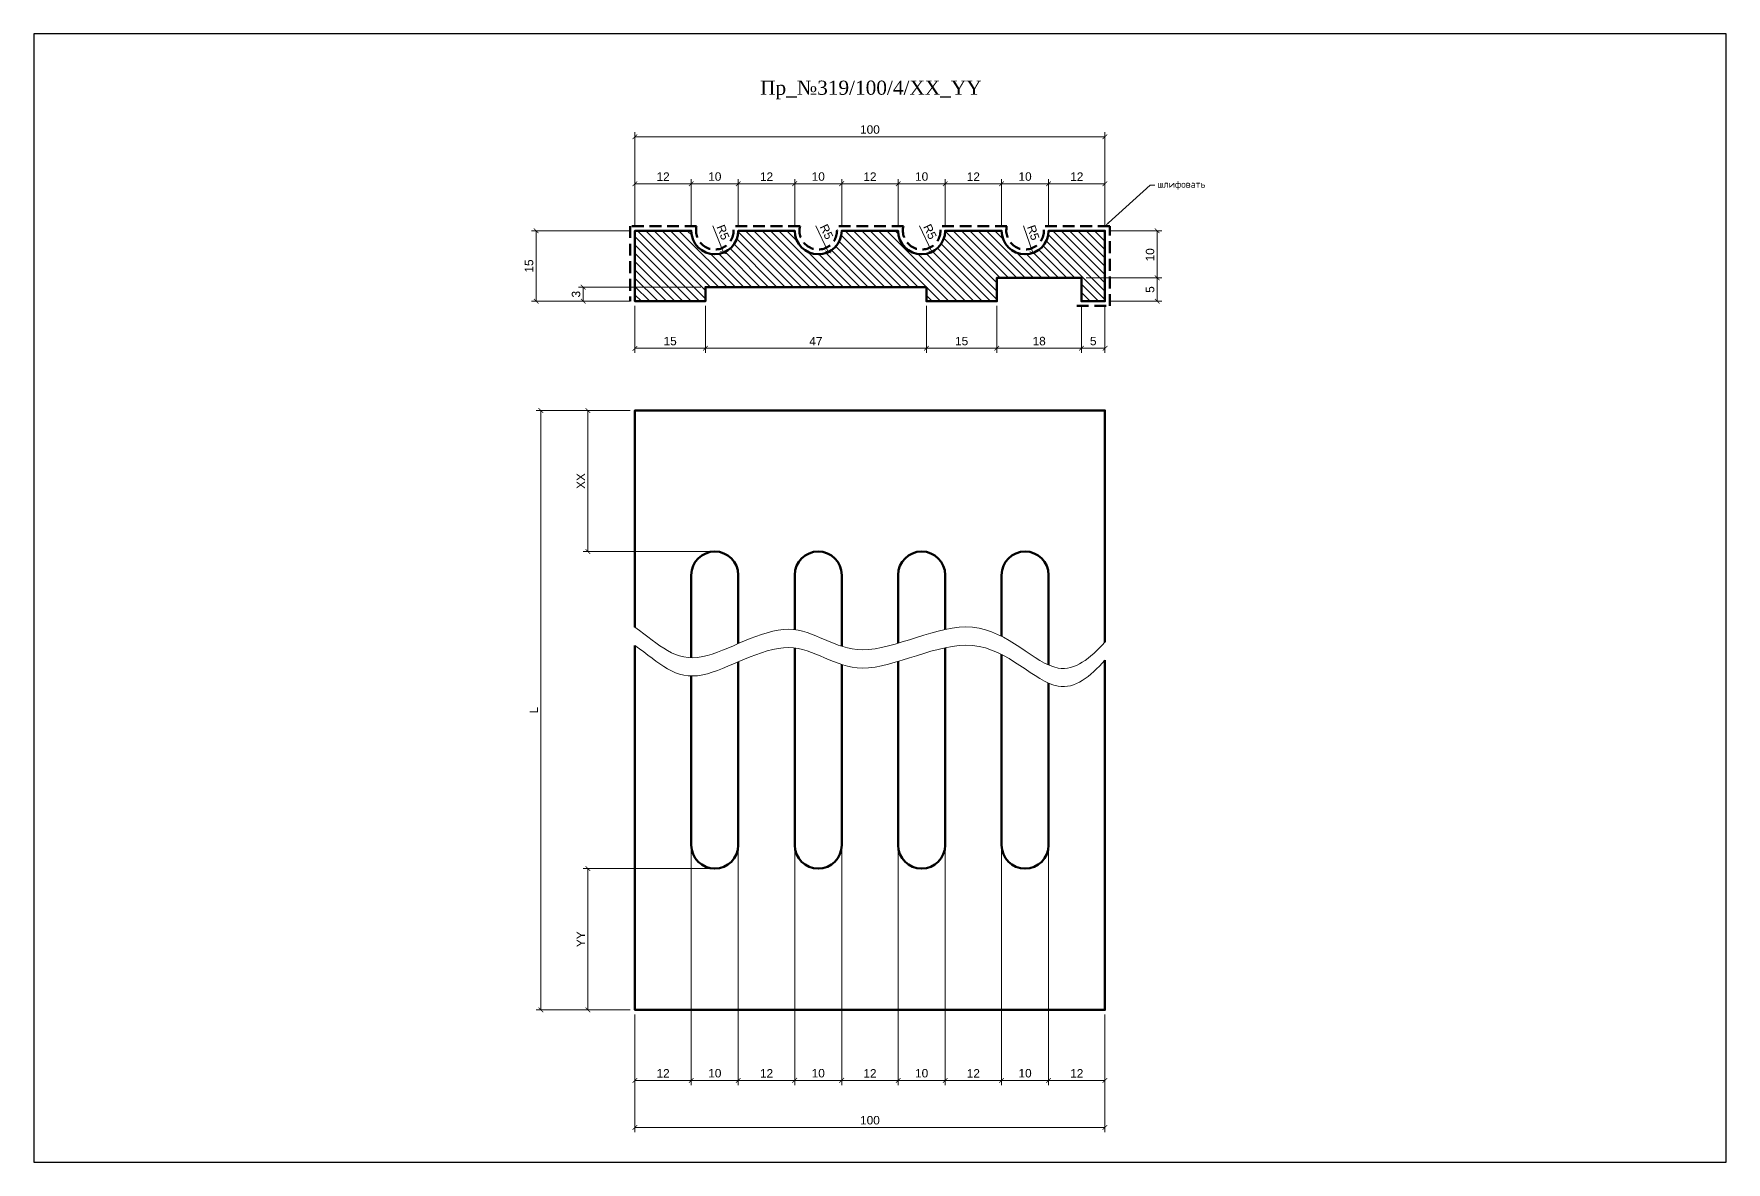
# Model space of a CAD drawing. Header units: millimetres. Extents: x 32 to 392, y -2731 to -2491.
import ezdxf
from ezdxf import colors
from ezdxf.entities.mleader import LeaderData, LeaderLine
from ezdxf.math import Vec2, Vec3

# ---------------------------------------------------------------- set-up
doc = ezdxf.new("R2010")
doc.units = ezdxf.units.MM
doc.linetypes.add('HIDDEN', pattern=[0.375, 0.25, -0.125])
doc.layers.add('Outside panel', color=7, linetype='Continuous', lineweight=18, true_color=0x7f5e57)
for name, color, linetype, lineweight in [('линия 15', 7, 'Continuous', 15), ('линия 50', 1, 'Continuous', 100), ('служебный слой РАЗМЕРЫ', 7, 'Continuous', 9), ('служебный слой ШТРИХОВКА', 4, 'Continuous', 5)]:
    doc.layers.add(name, color=color, linetype=linetype, lineweight=lineweight)
doc.layers.add('размеры в модели', color=7, linetype='Continuous')
doc.styles.add('ELECT', font='times.ttf')
doc.styles.get("Standard").update_dxf_attribs({"font": 'arial.ttf'})
doc.styles.add('ЕСКД профили текст', font='isocpeur.ttf')
doc.dimstyles.new('M_1', dxfattribs={"dimtxt": 1.8, "dimasz": 1, "dimexe": 1, "dimexo": 1, "dimgap": 0.6, "dimtad": 1, "dimdec": 0, "dimdsep": 46, "dimtxsty": 'Standard', "dimblk": 'ARCHTICK', "dimcen": -5, "dimclrd": 7, "dimclre": 7, "dimclrt": 7, "dimadec": 0, "dimazin": 0, "dimtfac": 1, "dimtdec": 0, "dimtmove": 0, "dimatfit": 3, "dimfxl": 1, "dimtolj": 1, "dimtzin": 0, "dimlwd": 5, "dimlwe": 5, "dimarcsym": 0})

# ---------------------------------------------------------------- blocks, each defined once
blk = doc.blocks.new('_ArchTick')
at = {"color": 0, "linetype": 'ByBlock', "const_width": 0.15}
blk.add_lwpolyline([(-0.5, -0.5), (0.5, 0.5)], dxfattribs=at)
blk = doc.blocks.new('*D37')
at = {"layer": 'Defpoints', "color": 0, "ltscale": 1000, "transparency": 16777216}
for p in [(176.75, -2532.59), (178.59, -2537.24)]:
    blk.add_point(p, dxfattribs=at)
at = {"layer": 'линия 15', "color": 7, "lineweight": 5, "ltscale": 1000, "transparency": 16777216}
blk.add_line((176.34, -2531.55), (178.59, -2537.24), dxfattribs=at)
at = {"layer": 'линия 15', "color": 7, "lineweight": 5, "ltscale": 1000, "transparency": 16777216, "rotation": 291.5635795723726}
blk.add_blockref('_ArchTick', (178.59, -2537.24), dxfattribs=at)
at = {"layer": 'линия 15', "color": 7, "ltscale": 1000, "transparency": 16777216, "insert": (178.5, -2532.91), "char_height": 1.8, "attachment_point": 5, "rotation": 291.5636}
blk.add_mtext('\\A1;R5', dxfattribs=at)
blk = doc.blocks.new('*D36')
at = {"layer": 'Defpoints', "color": 0, "ltscale": 1000, "transparency": 16777216}
for p in [(198.75, -2532.59), (200.87, -2537.11)]:
    blk.add_point(p, dxfattribs=at)
at = {"layer": 'линия 15', "color": 7, "lineweight": 5, "ltscale": 1000, "transparency": 16777216}
blk.add_line((198.27, -2531.58), (200.87, -2537.11), dxfattribs=at)
at = {"layer": 'линия 15', "color": 7, "lineweight": 5, "ltscale": 1000, "transparency": 16777216, "rotation": 295.1601778260056}
blk.add_blockref('_ArchTick', (200.87, -2537.11), dxfattribs=at)
at = {"layer": 'линия 15', "color": 7, "ltscale": 1000, "transparency": 16777216, "insert": (200.52, -2532.8), "char_height": 1.8, "attachment_point": 5, "rotation": 295.1602}
blk.add_mtext('\\A1;R5', dxfattribs=at)
blk = doc.blocks.new('*D35')
at = {"layer": 'Defpoints', "color": 0, "ltscale": 1000, "transparency": 16777216}
for p in [(220.75, -2532.59), (222.88, -2537.11)]:
    blk.add_point(p, dxfattribs=at)
at = {"layer": 'линия 15', "color": 7, "lineweight": 5, "ltscale": 1000, "transparency": 16777216}
blk.add_line((220.27, -2531.58), (222.88, -2537.11), dxfattribs=at)
at = {"layer": 'линия 15', "color": 7, "lineweight": 5, "ltscale": 1000, "transparency": 16777216, "rotation": 295.1983421479274}
blk.add_blockref('_ArchTick', (222.88, -2537.11), dxfattribs=at)
at = {"layer": 'линия 15', "color": 7, "ltscale": 1000, "transparency": 16777216, "insert": (222.52, -2532.79), "char_height": 1.8, "attachment_point": 5, "rotation": 295.1983}
blk.add_mtext('\\A1;R5', dxfattribs=at)
blk = doc.blocks.new('*D34')
at = {"layer": 'Defpoints', "color": 0, "ltscale": 1000, "transparency": 16777216}
for p in [(242.75, -2532.59), (244.37, -2537.32)]:
    blk.add_point(p, dxfattribs=at)
at = {"layer": 'линия 15', "color": 7, "lineweight": 5, "ltscale": 1000, "transparency": 16777216}
blk.add_line((242.39, -2531.53), (244.37, -2537.32), dxfattribs=at)
at = {"layer": 'линия 15', "color": 7, "lineweight": 5, "ltscale": 1000, "transparency": 16777216, "rotation": 288.8671071970574}
blk.add_blockref('_ArchTick', (244.37, -2537.32), dxfattribs=at)
at = {"layer": 'линия 15', "color": 7, "ltscale": 1000, "transparency": 16777216, "insert": (244.49, -2532.99), "char_height": 1.8, "attachment_point": 5, "rotation": 288.8671}
blk.add_mtext('\\A1;R5', dxfattribs=at)
blk = doc.blocks.new('*D33')
at = {"layer": 'Defpoints', "color": 0, "ltscale": 1000, "transparency": 16777216}
for p in [(259.75, -2532.59), (270.86, -2532.59), (254.75, -2542.59)]:
    blk.add_point(p, dxfattribs=at)
at = {"layer": 'линия 15', "color": 7, "lineweight": 5, "ltscale": 1000, "transparency": 16777216}
for p, q in [((260.75, -2532.59), (271.86, -2532.59)), ((270.86, -2542.59), (270.86, -2532.59)), ((255.75, -2542.59), (271.86, -2542.59))]:
    blk.add_line(p, q, dxfattribs=at)
for p, rotation in [((270.86, -2532.59), 90), ((270.86, -2542.59), 270)]:
    blk.add_blockref('_ArchTick', p, dxfattribs=dict(at, rotation=rotation))
at = {"layer": 'линия 15', "color": 7, "ltscale": 1000, "transparency": 16777216, "insert": (269.34, -2537.71), "char_height": 1.8, "attachment_point": 5, "rotation": 90}
blk.add_mtext('\\A1;10', dxfattribs=at)
blk = doc.blocks.new('*D32')
at = {"layer": 'Defpoints', "color": 0, "ltscale": 1000, "transparency": 16777216}
for p in [(174.75, -2544.59), (148.75, -2547.59), (159.75, -2547.59)]:
    blk.add_point(p, dxfattribs=at)
at = {"layer": 'размеры в модели', "color": 7, "lineweight": 5, "ltscale": 1000, "transparency": 16777216}
for p, q in [((173.75, -2544.59), (147.75, -2544.59)), ((148.75, -2544.59), (148.75, -2547.59)), ((158.75, -2547.59), (147.75, -2547.59))]:
    blk.add_line(p, q, dxfattribs=at)
for p, rotation in [((148.75, -2544.59), 90), ((148.75, -2547.59), 270)]:
    blk.add_blockref('_ArchTick', p, dxfattribs=dict(at, rotation=rotation))
at = {"layer": 'размеры в модели', "color": 7, "ltscale": 1000, "transparency": 16777216, "insert": (147.23, -2546.09), "char_height": 1.8, "attachment_point": 5, "rotation": 90}
blk.add_mtext('\\A1;3', dxfattribs=at)
blk = doc.blocks.new('*D31')
at = {"layer": 'Defpoints', "color": 0, "ltscale": 1000, "transparency": 16777216}
for p in [(138.75, -2532.59), (159.75, -2532.59), (159.75, -2547.59)]:
    blk.add_point(p, dxfattribs=at)
at = {"layer": 'размеры в модели', "color": 7, "lineweight": 5, "ltscale": 1000, "transparency": 16777216}
for p, q in [((158.75, -2532.59), (137.75, -2532.59)), ((138.75, -2547.59), (138.75, -2532.59)), ((158.75, -2547.59), (137.75, -2547.59))]:
    blk.add_line(p, q, dxfattribs=at)
for p, rotation in [((138.75, -2532.59), 90), ((138.75, -2547.59), 270)]:
    blk.add_blockref('_ArchTick', p, dxfattribs=dict(at, rotation=rotation))
at = {"layer": 'размеры в модели', "color": 7, "ltscale": 1000, "transparency": 16777216, "insert": (137.23, -2540.09), "char_height": 1.8, "attachment_point": 5, "rotation": 90}
blk.add_mtext('\\A1;15', dxfattribs=at)
blk = doc.blocks.new('*D30')
at = {"layer": 'Defpoints', "color": 0, "ltscale": 1000, "transparency": 16777216}
for p in [(254.75, -2542.59), (259.75, -2547.59), (270.86, -2547.59)]:
    blk.add_point(p, dxfattribs=at)
at = {"layer": 'размеры в модели', "color": 7, "lineweight": 5, "ltscale": 1000, "transparency": 16777216}
for p, q in [((255.75, -2542.59), (271.86, -2542.59)), ((270.86, -2542.59), (270.86, -2547.59)), ((260.75, -2547.59), (271.86, -2547.59))]:
    blk.add_line(p, q, dxfattribs=at)
for p, rotation in [((270.86, -2542.59), 90), ((270.86, -2547.59), 270)]:
    blk.add_blockref('_ArchTick', p, dxfattribs=dict(at, rotation=rotation))
at = {"layer": 'размеры в модели', "color": 7, "ltscale": 1000, "transparency": 16777216, "insert": (269.35, -2545.09), "char_height": 1.8, "attachment_point": 5, "rotation": 90}
blk.add_mtext('\\A1;5', dxfattribs=at)
blk = doc.blocks.new('*D29')
at = {"layer": 'Defpoints', "color": 0, "ltscale": 1000, "transparency": 16777216}
for p in [(221.75, -2547.59), (236.75, -2547.59), (236.75, -2557.59)]:
    blk.add_point(p, dxfattribs=at)
at = {"layer": 'размеры в модели', "color": 7, "lineweight": 5, "ltscale": 1000, "transparency": 16777216}
for p, q in [((221.75, -2548.59), (221.75, -2558.59)), ((236.75, -2548.59), (236.75, -2558.59)), ((221.75, -2557.59), (236.75, -2557.59))]:
    blk.add_line(p, q, dxfattribs=at)
at = {"layer": 'размеры в модели', "color": 7, "lineweight": 5, "ltscale": 1000, "transparency": 16777216, "rotation": 180}
blk.add_blockref('_ArchTick', (221.75, -2557.59), dxfattribs=at)
at = {"layer": 'размеры в модели', "color": 7, "lineweight": 5, "ltscale": 1000, "transparency": 16777216}
blk.add_blockref('_ArchTick', (236.75, -2557.59), dxfattribs=at)
at = {"layer": 'размеры в модели', "color": 7, "ltscale": 1000, "transparency": 16777216, "insert": (229.25, -2556.07), "char_height": 1.8, "attachment_point": 5}
blk.add_mtext('\\A1;15', dxfattribs=at)
blk = doc.blocks.new('*D28')
at = {"layer": 'Defpoints', "color": 0, "ltscale": 1000, "transparency": 16777216}
for p in [(159.75, -2547.59), (174.75, -2547.59), (159.75, -2557.59)]:
    blk.add_point(p, dxfattribs=at)
at = {"layer": 'размеры в модели', "color": 7, "lineweight": 5, "ltscale": 1000, "transparency": 16777216}
for p, q in [((159.75, -2548.59), (159.75, -2558.59)), ((174.75, -2548.59), (174.75, -2558.59)), ((174.75, -2557.59), (159.75, -2557.59))]:
    blk.add_line(p, q, dxfattribs=at)
at = {"layer": 'размеры в модели', "color": 7, "lineweight": 5, "ltscale": 1000, "transparency": 16777216, "rotation": 180}
blk.add_blockref('_ArchTick', (159.75, -2557.59), dxfattribs=at)
at = {"layer": 'размеры в модели', "color": 7, "lineweight": 5, "ltscale": 1000, "transparency": 16777216}
blk.add_blockref('_ArchTick', (174.75, -2557.59), dxfattribs=at)
at = {"layer": 'размеры в модели', "color": 7, "ltscale": 1000, "transparency": 16777216, "insert": (167.25, -2556.07), "char_height": 1.8, "attachment_point": 5}
blk.add_mtext('\\A1;15', dxfattribs=at)
blk = doc.blocks.new('*D27')
at = {"layer": 'Defpoints', "color": 0, "ltscale": 1000, "transparency": 16777216}
for p in [(254.75, -2547.59), (259.75, -2547.59), (254.75, -2557.59)]:
    blk.add_point(p, dxfattribs=at)
at = {"layer": 'размеры в модели', "color": 7, "lineweight": 5, "ltscale": 1000, "transparency": 16777216}
for p, q in [((254.75, -2548.59), (254.75, -2558.59)), ((259.75, -2548.59), (259.75, -2558.59)), ((259.75, -2557.59), (254.75, -2557.59))]:
    blk.add_line(p, q, dxfattribs=at)
at = {"layer": 'размеры в модели', "color": 7, "lineweight": 5, "ltscale": 1000, "transparency": 16777216, "rotation": 180}
blk.add_blockref('_ArchTick', (254.75, -2557.59), dxfattribs=at)
at = {"layer": 'размеры в модели', "color": 7, "lineweight": 5, "ltscale": 1000, "transparency": 16777216}
blk.add_blockref('_ArchTick', (259.75, -2557.59), dxfattribs=at)
at = {"layer": 'размеры в модели', "color": 7, "ltscale": 1000, "transparency": 16777216, "insert": (257.25, -2556.07), "char_height": 1.8, "attachment_point": 5}
blk.add_mtext('\\A1;5', dxfattribs=at)
blk = doc.blocks.new('*D25')
at = {"layer": 'Defpoints', "color": 0, "ltscale": 1000, "transparency": 16777216}
for p in [(236.75, -2547.59), (254.75, -2547.59), (254.75, -2557.59)]:
    blk.add_point(p, dxfattribs=at)
at = {"layer": 'размеры в модели', "color": 7, "lineweight": 5, "ltscale": 1000, "transparency": 16777216}
for p, q in [((236.75, -2548.59), (236.75, -2558.59)), ((254.75, -2548.59), (254.75, -2558.59)), ((236.75, -2557.59), (254.75, -2557.59))]:
    blk.add_line(p, q, dxfattribs=at)
at = {"layer": 'размеры в модели', "color": 7, "lineweight": 5, "ltscale": 1000, "transparency": 16777216, "rotation": 180}
blk.add_blockref('_ArchTick', (236.75, -2557.59), dxfattribs=at)
at = {"layer": 'размеры в модели', "color": 7, "lineweight": 5, "ltscale": 1000, "transparency": 16777216}
blk.add_blockref('_ArchTick', (254.75, -2557.59), dxfattribs=at)
at = {"layer": 'размеры в модели', "color": 7, "ltscale": 1000, "transparency": 16777216, "insert": (245.75, -2556.07), "char_height": 1.8, "attachment_point": 5}
blk.add_mtext('\\A1;18', dxfattribs=at)
blk = doc.blocks.new('*D24')
at = {"layer": 'Defpoints', "color": 0, "ltscale": 1000, "transparency": 16777216}
for p in [(237.75, -2522.59), (237.75, -2532.59), (247.75, -2532.59)]:
    blk.add_point(p, dxfattribs=at)
at = {"layer": 'размеры в модели', "color": 7, "lineweight": 5, "ltscale": 1000, "transparency": 16777216}
for p, q in [((237.75, -2531.59), (237.75, -2521.59)), ((247.75, -2522.59), (237.75, -2522.59)), ((247.75, -2531.59), (247.75, -2521.59))]:
    blk.add_line(p, q, dxfattribs=at)
at = {"layer": 'размеры в модели', "color": 7, "lineweight": 5, "ltscale": 1000, "transparency": 16777216, "rotation": 180}
blk.add_blockref('_ArchTick', (237.75, -2522.59), dxfattribs=at)
at = {"layer": 'размеры в модели', "color": 7, "lineweight": 5, "ltscale": 1000, "transparency": 16777216}
blk.add_blockref('_ArchTick', (247.75, -2522.59), dxfattribs=at)
at = {"layer": 'размеры в модели', "color": 7, "ltscale": 1000, "transparency": 16777216, "insert": (242.75, -2521.07), "char_height": 1.8, "attachment_point": 5}
blk.add_mtext('\\A1;10', dxfattribs=at)
blk = doc.blocks.new('*D22')
at = {"layer": 'Defpoints', "color": 0, "ltscale": 1000, "transparency": 16777216}
for p in [(181.75, -2522.59), (171.75, -2532.59), (181.75, -2532.59)]:
    blk.add_point(p, dxfattribs=at)
at = {"layer": 'размеры в модели', "color": 7, "lineweight": 5, "ltscale": 1000, "transparency": 16777216}
for p, q in [((171.75, -2531.59), (171.75, -2521.59)), ((171.75, -2522.59), (181.75, -2522.59)), ((181.75, -2531.59), (181.75, -2521.59))]:
    blk.add_line(p, q, dxfattribs=at)
at = {"layer": 'размеры в модели', "color": 7, "lineweight": 5, "ltscale": 1000, "transparency": 16777216, "rotation": 180}
blk.add_blockref('_ArchTick', (171.75, -2522.59), dxfattribs=at)
at = {"layer": 'размеры в модели', "color": 7, "lineweight": 5, "ltscale": 1000, "transparency": 16777216}
blk.add_blockref('_ArchTick', (181.75, -2522.59), dxfattribs=at)
at = {"layer": 'размеры в модели', "color": 7, "ltscale": 1000, "transparency": 16777216, "insert": (176.75, -2521.07), "char_height": 1.8, "attachment_point": 5}
blk.add_mtext('\\A1;10', dxfattribs=at)
blk = doc.blocks.new('*D21')
at = {"layer": 'Defpoints', "color": 0, "ltscale": 1000, "transparency": 16777216}
for p in [(203.75, -2522.59), (193.75, -2532.59), (203.75, -2532.59)]:
    blk.add_point(p, dxfattribs=at)
at = {"layer": 'размеры в модели', "color": 7, "lineweight": 5, "ltscale": 1000, "transparency": 16777216}
for p, q in [((193.75, -2531.59), (193.75, -2521.59)), ((193.75, -2522.59), (203.75, -2522.59)), ((203.75, -2531.59), (203.75, -2521.59))]:
    blk.add_line(p, q, dxfattribs=at)
at = {"layer": 'размеры в модели', "color": 7, "lineweight": 5, "ltscale": 1000, "transparency": 16777216, "rotation": 180}
blk.add_blockref('_ArchTick', (193.75, -2522.59), dxfattribs=at)
at = {"layer": 'размеры в модели', "color": 7, "lineweight": 5, "ltscale": 1000, "transparency": 16777216}
blk.add_blockref('_ArchTick', (203.75, -2522.59), dxfattribs=at)
at = {"layer": 'размеры в модели', "color": 7, "ltscale": 1000, "transparency": 16777216, "insert": (198.75, -2521.07), "char_height": 1.8, "attachment_point": 5}
blk.add_mtext('\\A1;10', dxfattribs=at)
blk = doc.blocks.new('*D20')
at = {"layer": 'Defpoints', "color": 0, "ltscale": 1000, "transparency": 16777216}
for p in [(159.75, -2522.59), (159.75, -2532.59), (171.75, -2532.59)]:
    blk.add_point(p, dxfattribs=at)
at = {"layer": 'размеры в модели', "color": 7, "lineweight": 5, "ltscale": 1000, "transparency": 16777216}
for p, q in [((159.75, -2531.59), (159.75, -2521.59)), ((171.75, -2522.59), (159.75, -2522.59)), ((171.75, -2531.59), (171.75, -2521.59))]:
    blk.add_line(p, q, dxfattribs=at)
at = {"layer": 'размеры в модели', "color": 7, "lineweight": 5, "ltscale": 1000, "transparency": 16777216, "rotation": 180}
blk.add_blockref('_ArchTick', (159.75, -2522.59), dxfattribs=at)
at = {"layer": 'размеры в модели', "color": 7, "lineweight": 5, "ltscale": 1000, "transparency": 16777216}
blk.add_blockref('_ArchTick', (171.75, -2522.59), dxfattribs=at)
at = {"layer": 'размеры в модели', "color": 7, "ltscale": 1000, "transparency": 16777216, "insert": (165.75, -2521.08), "char_height": 1.8, "attachment_point": 5}
blk.add_mtext('\\A1;12', dxfattribs=at)
blk = doc.blocks.new('*D19')
at = {"layer": 'Defpoints', "color": 0, "ltscale": 1000, "transparency": 16777216}
for p in [(181.75, -2522.59), (181.75, -2532.59), (193.75, -2532.59)]:
    blk.add_point(p, dxfattribs=at)
at = {"layer": 'размеры в модели', "color": 7, "lineweight": 5, "ltscale": 1000, "transparency": 16777216}
for p, q in [((181.75, -2531.59), (181.75, -2521.59)), ((193.75, -2522.59), (181.75, -2522.59)), ((193.75, -2531.59), (193.75, -2521.59))]:
    blk.add_line(p, q, dxfattribs=at)
at = {"layer": 'размеры в модели', "color": 7, "lineweight": 5, "ltscale": 1000, "transparency": 16777216, "rotation": 180}
blk.add_blockref('_ArchTick', (181.75, -2522.59), dxfattribs=at)
at = {"layer": 'размеры в модели', "color": 7, "lineweight": 5, "ltscale": 1000, "transparency": 16777216}
blk.add_blockref('_ArchTick', (193.75, -2522.59), dxfattribs=at)
at = {"layer": 'размеры в модели', "color": 7, "ltscale": 1000, "transparency": 16777216, "insert": (187.75, -2521.08), "char_height": 1.8, "attachment_point": 5}
blk.add_mtext('\\A1;12', dxfattribs=at)
blk = doc.blocks.new('*D18')
at = {"layer": 'Defpoints', "color": 0, "ltscale": 1000, "transparency": 16777216}
for p in [(203.75, -2522.59), (203.75, -2532.59), (215.75, -2532.59)]:
    blk.add_point(p, dxfattribs=at)
at = {"layer": 'размеры в модели', "color": 7, "lineweight": 5, "ltscale": 1000, "transparency": 16777216}
for p, q in [((203.75, -2531.59), (203.75, -2521.59)), ((215.75, -2522.59), (203.75, -2522.59)), ((215.75, -2531.59), (215.75, -2521.59))]:
    blk.add_line(p, q, dxfattribs=at)
at = {"layer": 'размеры в модели', "color": 7, "lineweight": 5, "ltscale": 1000, "transparency": 16777216, "rotation": 180}
blk.add_blockref('_ArchTick', (203.75, -2522.59), dxfattribs=at)
at = {"layer": 'размеры в модели', "color": 7, "lineweight": 5, "ltscale": 1000, "transparency": 16777216}
blk.add_blockref('_ArchTick', (215.75, -2522.59), dxfattribs=at)
at = {"layer": 'размеры в модели', "color": 7, "ltscale": 1000, "transparency": 16777216, "insert": (209.75, -2521.08), "char_height": 1.8, "attachment_point": 5}
blk.add_mtext('\\A1;12', dxfattribs=at)
blk = doc.blocks.new('*D17')
at = {"layer": 'Defpoints', "color": 0, "ltscale": 1000, "transparency": 16777216}
for p in [(215.75, -2522.59), (215.75, -2532.59), (225.75, -2532.59)]:
    blk.add_point(p, dxfattribs=at)
at = {"layer": 'размеры в модели', "color": 7, "lineweight": 5, "ltscale": 1000, "transparency": 16777216}
for p, q in [((215.75, -2531.59), (215.75, -2521.59)), ((225.75, -2522.59), (215.75, -2522.59)), ((225.75, -2531.59), (225.75, -2521.59))]:
    blk.add_line(p, q, dxfattribs=at)
at = {"layer": 'размеры в модели', "color": 7, "lineweight": 5, "ltscale": 1000, "transparency": 16777216, "rotation": 180}
blk.add_blockref('_ArchTick', (215.75, -2522.59), dxfattribs=at)
at = {"layer": 'размеры в модели', "color": 7, "lineweight": 5, "ltscale": 1000, "transparency": 16777216}
blk.add_blockref('_ArchTick', (225.75, -2522.59), dxfattribs=at)
at = {"layer": 'размеры в модели', "color": 7, "ltscale": 1000, "transparency": 16777216, "insert": (220.75, -2521.07), "char_height": 1.8, "attachment_point": 5}
blk.add_mtext('\\A1;10', dxfattribs=at)
blk = doc.blocks.new('*D16')
at = {"layer": 'Defpoints', "color": 0, "ltscale": 1000, "transparency": 16777216}
for p in [(259.75, -2522.59), (247.75, -2532.59), (259.75, -2532.59)]:
    blk.add_point(p, dxfattribs=at)
at = {"layer": 'размеры в модели', "color": 7, "lineweight": 5, "ltscale": 1000, "transparency": 16777216}
for p, q in [((247.75, -2531.59), (247.75, -2521.59)), ((247.75, -2522.59), (259.75, -2522.59)), ((259.75, -2531.59), (259.75, -2521.59))]:
    blk.add_line(p, q, dxfattribs=at)
at = {"layer": 'размеры в модели', "color": 7, "lineweight": 5, "ltscale": 1000, "transparency": 16777216, "rotation": 180}
blk.add_blockref('_ArchTick', (247.75, -2522.59), dxfattribs=at)
at = {"layer": 'размеры в модели', "color": 7, "lineweight": 5, "ltscale": 1000, "transparency": 16777216}
blk.add_blockref('_ArchTick', (259.75, -2522.59), dxfattribs=at)
at = {"layer": 'размеры в модели', "color": 7, "ltscale": 1000, "transparency": 16777216, "insert": (253.75, -2521.08), "char_height": 1.8, "attachment_point": 5}
blk.add_mtext('\\A1;12', dxfattribs=at)
blk = doc.blocks.new('*D15')
at = {"layer": 'Defpoints', "color": 0, "ltscale": 1000, "transparency": 16777216}
for p in [(259.75, -2512.59), (159.75, -2532.59), (259.75, -2532.59)]:
    blk.add_point(p, dxfattribs=at)
at = {"layer": 'размеры в модели', "color": 7, "lineweight": 5, "ltscale": 1000, "transparency": 16777216}
for p, q in [((159.75, -2531.59), (159.75, -2511.59)), ((159.75, -2512.59), (259.75, -2512.59)), ((259.75, -2531.59), (259.75, -2511.59))]:
    blk.add_line(p, q, dxfattribs=at)
at = {"layer": 'размеры в модели', "color": 7, "lineweight": 5, "ltscale": 1000, "transparency": 16777216, "rotation": 180}
blk.add_blockref('_ArchTick', (159.75, -2512.59), dxfattribs=at)
at = {"layer": 'размеры в модели', "color": 7, "lineweight": 5, "ltscale": 1000, "transparency": 16777216}
blk.add_blockref('_ArchTick', (259.75, -2512.59), dxfattribs=at)
at = {"layer": 'размеры в модели', "color": 7, "ltscale": 1000, "transparency": 16777216, "insert": (209.75, -2511.07), "char_height": 1.8, "attachment_point": 5}
blk.add_mtext('\\A1;100', dxfattribs=at)
blk = doc.blocks.new('*D12')
at = {"layer": 'Defpoints', "color": 0, "ltscale": 1000, "transparency": 16777216}
for p in [(215.75, -2663.27), (225.75, -2663.27), (225.75, -2713.32)]:
    blk.add_point(p, dxfattribs=at)
at = {"layer": 'размеры в модели', "color": 7, "lineweight": 5, "ltscale": 1000, "transparency": 16777216}
for p, q in [((215.75, -2664.27), (215.75, -2714.32)), ((225.75, -2664.27), (225.75, -2714.32)), ((215.75, -2713.32), (225.75, -2713.32))]:
    blk.add_line(p, q, dxfattribs=at)
at = {"layer": 'размеры в модели', "color": 7, "lineweight": 5, "ltscale": 1000, "transparency": 16777216, "rotation": 180}
blk.add_blockref('_ArchTick', (215.75, -2713.32), dxfattribs=at)
at = {"layer": 'размеры в модели', "color": 7, "lineweight": 5, "ltscale": 1000, "transparency": 16777216}
blk.add_blockref('_ArchTick', (225.75, -2713.32), dxfattribs=at)
at = {"layer": 'размеры в модели', "color": 7, "ltscale": 1000, "transparency": 16777216, "insert": (220.75, -2711.8), "char_height": 1.8, "attachment_point": 5}
blk.add_mtext('\\A1;10', dxfattribs=at)
blk = doc.blocks.new('*D10')
at = {"layer": 'Defpoints', "color": 0, "ltscale": 1000, "transparency": 16777216}
for p in [(237.75, -2663.27), (247.75, -2663.27), (247.75, -2713.32)]:
    blk.add_point(p, dxfattribs=at)
at = {"layer": 'размеры в модели', "color": 7, "lineweight": 5, "ltscale": 1000, "transparency": 16777216}
for p, q in [((237.75, -2664.27), (237.75, -2714.32)), ((247.75, -2664.27), (247.75, -2714.32)), ((237.75, -2713.32), (247.75, -2713.32))]:
    blk.add_line(p, q, dxfattribs=at)
at = {"layer": 'размеры в модели', "color": 7, "lineweight": 5, "ltscale": 1000, "transparency": 16777216, "rotation": 180}
blk.add_blockref('_ArchTick', (237.75, -2713.32), dxfattribs=at)
at = {"layer": 'размеры в модели', "color": 7, "lineweight": 5, "ltscale": 1000, "transparency": 16777216}
blk.add_blockref('_ArchTick', (247.75, -2713.32), dxfattribs=at)
at = {"layer": 'размеры в модели', "color": 7, "ltscale": 1000, "transparency": 16777216, "insert": (242.75, -2711.8), "char_height": 1.8, "attachment_point": 5}
blk.add_mtext('\\A1;10', dxfattribs=at)
blk = doc.blocks.new('*D8')
at = {"layer": 'Defpoints', "color": 0, "ltscale": 1000, "transparency": 16777216}
for p in [(159.75, -2698.32), (259.75, -2698.32), (259.75, -2723.32)]:
    blk.add_point(p, dxfattribs=at)
at = {"layer": 'размеры в модели', "color": 7, "lineweight": 5, "ltscale": 1000, "transparency": 16777216}
for p, q in [((159.75, -2699.32), (159.75, -2724.32)), ((259.75, -2699.32), (259.75, -2724.32)), ((159.75, -2723.32), (259.75, -2723.32))]:
    blk.add_line(p, q, dxfattribs=at)
at = {"layer": 'размеры в модели', "color": 7, "lineweight": 5, "ltscale": 1000, "transparency": 16777216, "rotation": 180}
blk.add_blockref('_ArchTick', (159.75, -2723.32), dxfattribs=at)
at = {"layer": 'размеры в модели', "color": 7, "lineweight": 5, "ltscale": 1000, "transparency": 16777216}
blk.add_blockref('_ArchTick', (259.75, -2723.32), dxfattribs=at)
at = {"layer": 'размеры в модели', "color": 7, "ltscale": 1000, "transparency": 16777216, "insert": (209.75, -2721.8), "char_height": 1.8, "attachment_point": 5}
blk.add_mtext('\\A1;100', dxfattribs=at)
blk = doc.blocks.new('*D7')
at = {"layer": 'Defpoints', "color": 0, "ltscale": 1000, "transparency": 16777216}
for p in [(159.75, -2570.82), (139.75, -2698.32), (159.75, -2698.32)]:
    blk.add_point(p, dxfattribs=at)
at = {"layer": 'размеры в модели', "color": 7, "lineweight": 5, "ltscale": 1000, "transparency": 16777216}
for p, q in [((158.75, -2570.82), (138.75, -2570.82)), ((139.75, -2570.82), (139.75, -2698.32)), ((158.75, -2698.32), (138.75, -2698.32))]:
    blk.add_line(p, q, dxfattribs=at)
for p, rotation in [((139.75, -2570.82), 90), ((139.75, -2698.32), 270)]:
    blk.add_blockref('_ArchTick', p, dxfattribs=dict(at, rotation=rotation))
at = {"layer": 'размеры в модели', "color": 7, "ltscale": 1000, "transparency": 16777216, "insert": (138.25, -2634.57), "char_height": 1.8, "attachment_point": 5, "rotation": 90}
blk.add_mtext('\\A1;L', dxfattribs=at)
blk = doc.blocks.new('*D5')
at = {"layer": 'Defpoints', "color": 0, "ltscale": 1000, "transparency": 16777216}
for p in [(193.75, -2663.27), (203.75, -2663.27), (203.75, -2713.32)]:
    blk.add_point(p, dxfattribs=at)
at = {"layer": 'размеры в модели', "color": 7, "lineweight": 5, "ltscale": 1000, "transparency": 16777216}
for p, q in [((193.75, -2664.27), (193.75, -2714.32)), ((203.75, -2664.27), (203.75, -2714.32)), ((193.75, -2713.32), (203.75, -2713.32))]:
    blk.add_line(p, q, dxfattribs=at)
at = {"layer": 'размеры в модели', "color": 7, "lineweight": 5, "ltscale": 1000, "transparency": 16777216, "rotation": 180}
blk.add_blockref('_ArchTick', (193.75, -2713.32), dxfattribs=at)
at = {"layer": 'размеры в модели', "color": 7, "lineweight": 5, "ltscale": 1000, "transparency": 16777216}
blk.add_blockref('_ArchTick', (203.75, -2713.32), dxfattribs=at)
at = {"layer": 'размеры в модели', "color": 7, "ltscale": 1000, "transparency": 16777216, "insert": (198.75, -2711.8), "char_height": 1.8, "attachment_point": 5}
blk.add_mtext('\\A1;10', dxfattribs=at)
blk = doc.blocks.new('*D3')
at = {"layer": 'Defpoints', "color": 0, "ltscale": 1000, "transparency": 16777216}
for p in [(171.75, -2663.27), (181.75, -2663.27), (181.75, -2713.32)]:
    blk.add_point(p, dxfattribs=at)
at = {"layer": 'размеры в модели', "color": 7, "lineweight": 5, "ltscale": 1000, "transparency": 16777216}
for p, q in [((171.75, -2664.27), (171.75, -2714.32)), ((181.75, -2664.27), (181.75, -2714.32)), ((171.75, -2713.32), (181.75, -2713.32))]:
    blk.add_line(p, q, dxfattribs=at)
at = {"layer": 'размеры в модели', "color": 7, "lineweight": 5, "ltscale": 1000, "transparency": 16777216, "rotation": 180}
blk.add_blockref('_ArchTick', (171.75, -2713.32), dxfattribs=at)
at = {"layer": 'размеры в модели', "color": 7, "lineweight": 5, "ltscale": 1000, "transparency": 16777216}
blk.add_blockref('_ArchTick', (181.75, -2713.32), dxfattribs=at)
at = {"layer": 'размеры в модели', "color": 7, "ltscale": 1000, "transparency": 16777216, "insert": (176.75, -2711.8), "char_height": 1.8, "attachment_point": 5}
blk.add_mtext('\\A1;10', dxfattribs=at)
blk = doc.blocks.new('*D2')
at = {"layer": 'Defpoints', "color": 0, "ltscale": 1000, "transparency": 16777216}
for p in [(171.75, -2663.27), (159.75, -2698.32), (171.75, -2713.32)]:
    blk.add_point(p, dxfattribs=at)
at = {"layer": 'размеры в модели', "color": 7, "lineweight": 5, "ltscale": 1000, "transparency": 16777216}
for p, q in [((171.75, -2664.27), (171.75, -2714.32)), ((159.75, -2699.32), (159.75, -2714.32)), ((159.75, -2713.32), (171.75, -2713.32))]:
    blk.add_line(p, q, dxfattribs=at)
at = {"layer": 'размеры в модели', "color": 7, "lineweight": 5, "ltscale": 1000, "transparency": 16777216, "rotation": 180}
blk.add_blockref('_ArchTick', (159.75, -2713.32), dxfattribs=at)
at = {"layer": 'размеры в модели', "color": 7, "lineweight": 5, "ltscale": 1000, "transparency": 16777216}
blk.add_blockref('_ArchTick', (171.75, -2713.32), dxfattribs=at)
at = {"layer": 'размеры в модели', "color": 7, "ltscale": 1000, "transparency": 16777216, "insert": (165.75, -2711.81), "char_height": 1.8, "attachment_point": 5}
blk.add_mtext('\\A1;12', dxfattribs=at)

msp = doc.modelspace()

# ---------------------------------------------------------------- hatches: boundary and pattern name
at = {"layer": 'Outside panel', "ltscale": 1000}
h = msp.add_hatch(dxfattribs=at)
h.set_pattern_fill('ANSI31', color=256, scale=10, angle=90)
h.set_pattern_definition([(135, (-310196.974, 88556.1543), (-0.8838834765, -0.8838834765), [])])
h.paths.add_polyline_path([(225.75, -2532.59, -1), (215.75, -2532.59), (203.75, -2532.59, -1), (193.75, -2532.59), (181.75, -2532.59, -1), (171.75, -2532.59), (159.75, -2532.59), (159.75, -2547.59), (174.75, -2547.59), (174.75, -2544.59), (221.75, -2544.59), (221.75, -2547.59), (236.75, -2547.59), (236.75, -2542.59), (254.75, -2542.59), (254.75, -2547.59), (259.75, -2547.59), (259.75, -2532.59), (247.75, -2532.59, -1), (237.75, -2532.59)])

# ---------------------------------------------------------------- linework, layer by layer
at = {"color": 6, "ltscale": 1000}
msp.add_lwpolyline([(31.89, -2730.71), (391.89, -2730.71), (391.89, -2490.71), (31.89, -2490.71)], close=True, dxfattribs=at)
at = {"layer": 'линия 50', "color": 1, "linetype": 'HIDDEN', "ltscale": 10, "true_color": 0xff0909}
msp.add_lwpolyline([(253.75, -2548.59), (260.75, -2548.59), (260.75, -2531.59), (246.62, -2531.59, -1.290994), (238.88, -2531.59), (224.62, -2531.59, -1.290994), (216.88, -2531.59), (202.62, -2531.59, -1.290994), (194.88, -2531.59), (180.62, -2531.59, -1.290994), (172.88, -2531.59), (158.75, -2531.59), (158.75, -2547.59)], format="xyb", dxfattribs=at)
at = {"layer": 'линия 50', "color": 7}
msp.add_lwpolyline([(221.75, -2544.59), (221.75, -2547.59), (236.75, -2547.59), (236.75, -2542.59), (254.75, -2542.59), (254.75, -2547.59), (254.75, -2547.59), (254.75, -2547.59), (259.75, -2547.59), (259.75, -2532.59), (247.75, -2532.59, -1), (237.75, -2532.59), (225.75, -2532.59, -1), (215.75, -2532.59), (203.75, -2532.59, -1), (193.75, -2532.59), (181.75, -2532.59, -1), (171.75, -2532.59), (159.75, -2532.59), (159.75, -2547.59), (174.75, -2547.59), (174.75, -2544.59), (221.75, -2544.59)], format="xyb", close=True, dxfattribs=at)
for points in [[(159.75, -2616.92), (159.75, -2570.82), (259.75, -2570.82), (259.75, -2620.08)], [(159.75, -2620.8), (159.75, -2698.32), (259.75, -2698.32), (259.75, -2623.95)]]:
    msp.add_lwpolyline(points, dxfattribs=at)
for points in [[(181.75, -2620.4), (181.75, -2605.82, 1), (171.75, -2605.82), (171.75, -2623.41)], [(203.75, -2620.98), (203.75, -2605.82, 1), (193.75, -2605.82), (193.75, -2617.46)], [(225.75, -2617.41), (225.75, -2605.82, 1), (215.75, -2605.82), (215.75, -2620.33)], [(247.75, -2624.95), (247.75, -2605.82, 1), (237.75, -2605.82), (237.75, -2618.86)], [(181.75, -2624.28), (181.75, -2663.27, -1), (171.75, -2663.27), (171.75, -2627.29)], [(203.75, -2624.85), (203.75, -2663.27, -1), (193.75, -2663.27), (193.75, -2621.34)], [(225.75, -2621.28), (225.75, -2663.27, -1), (215.75, -2663.27), (215.75, -2624.2)], [(247.75, -2628.82), (247.75, -2663.27, -1), (237.75, -2663.27), (237.75, -2622.73)]]:
    msp.add_lwpolyline(points, format="xyb", dxfattribs=at)
at = {"layer": 'служебный слой ШТРИХОВКА', "color": 7, "lineweight": 15}
for points in [[(159.75, -2616.92), (165.01, -2620.66), (171.06, -2627.66), (193.25, -2612.84), (207.12, -2626.56), (233.53, -2610.62), (249.01, -2629.94), (256.56, -2623.54), (259.75, -2620.08)], [(159.75, -2620.8), (165.01, -2624.54), (171.06, -2631.54), (193.25, -2616.72), (207.12, -2630.44), (233.53, -2614.5), (249.01, -2633.81), (256.56, -2627.41), (259.75, -2623.95)]]:
    msp.add_open_spline(points, degree=3, knots=[0, 0, 0, 0, 16.914398, 31.673167, 45.232529, 60.868694, 76.888333, 88.564807, 88.564807, 88.564807, 88.564807], dxfattribs=at)

# ---------------------------------------------------------------- texts
at = {"color": 7, "ltscale": 1000, "style": 'ELECT'}
msp.add_text('Пр_№319/100/4/ХХ_YY', height=3, dxfattribs=at).set_placement((186.39, -2503.66))

# ---------------------------------------------------------------- dimensions: what is measured, and where the dimension line sits
at = {"layer": 'линия 15', "color": 7, "ltscale": 1000}
for center, mpoint, picture, middle in [((176.75, -2532.59), (178.59, -2537.24), '*D37', (177.1, -2533.46)), ((198.75, -2532.59), (200.87, -2537.11), '*D36', (199.15, -2533.44)), ((220.75, -2532.59), (222.88, -2537.11), '*D35', (221.15, -2533.44)), ((242.75, -2532.59), (244.37, -2537.32), '*D34', (243.05, -2533.48))]:
    dim = msp.add_radius_dim(center=center, mpoint=mpoint, dimstyle='M_1', dxfattribs=at)
    dim.commit()
    dim.dimension.update_dxf_attribs({"geometry": picture, "text_midpoint": middle, "dimtype": 132})
dim = msp.add_linear_dim(base=(270.86, -2532.59), p1=(254.75, -2542.59), p2=(259.75, -2532.59), angle=90, dimstyle='M_1', dxfattribs=at)
dim.commit()
dim.dimension.update_dxf_attribs({"geometry": '*D33', "text_midpoint": (270.86, -2537.71), "dimtype": 128})
at = {"layer": 'размеры в модели', "color": 5, "ltscale": 1000}
for base, p1, p2, picture, middle in [((259.75, -2512.59), (159.75, -2532.59), (259.75, -2532.59), '*D15', (209.75, -2511.07)), ((181.75, -2522.59), (171.75, -2532.59), (181.75, -2532.59), '*D22', (176.75, -2521.07)), ((203.75, -2522.59), (193.75, -2532.59), (203.75, -2532.59), '*D21', (198.75, -2521.07)), ((237.75, -2522.59), (247.75, -2532.59), (237.75, -2532.59), '*D24', (242.75, -2521.07)), ((236.75, -2557.59), (221.75, -2547.59), (236.75, -2547.59), '*D29', (229.25, -2556.07)), ((254.75, -2557.59), (236.75, -2547.59), (254.75, -2547.59), '*D25', (245.75, -2556.07)), ((181.75, -2713.32), (171.75, -2663.27), (181.75, -2663.27), '*D3', (176.75, -2711.8)), ((203.75, -2713.32), (193.75, -2663.27), (203.75, -2663.27), '*D5', (198.75, -2711.8)), ((225.75, -2713.32), (215.75, -2663.27), (225.75, -2663.27), '*D12', (220.75, -2711.8)), ((247.75, -2713.32), (237.75, -2663.27), (247.75, -2663.27), '*D10', (242.75, -2711.8)), ((259.75, -2723.32), (159.75, -2698.32), (259.75, -2698.32), '*D8', (209.75, -2721.8))]:
    dim = msp.add_linear_dim(base=base, p1=p1, p2=p2, dimstyle='M_1', dxfattribs=at)
    dim.commit()
    dim.dimension.update_dxf_attribs({"geometry": picture, "text_midpoint": middle})
for base, p1, p2, angle, picture, middle in [((159.75, -2522.59), (171.75, -2532.59), (159.75, -2532.59), 180, '*D20', (165.75, -2521.08)), ((181.75, -2522.59), (193.75, -2532.59), (181.75, -2532.59), 180, '*D19', (187.75, -2521.08)), ((203.75, -2522.59), (215.75, -2532.59), (203.75, -2532.59), 180, '*D18', (209.75, -2521.08)), ((215.75, -2522.59), (225.75, -2532.59), (215.75, -2532.59), 180, '*D17', (220.75, -2521.07)), ((259.75, -2522.59), (247.75, -2532.59), (259.75, -2532.59), 180, '*D16', (253.75, -2521.08)), ((138.75, -2532.59), (159.75, -2547.59), (159.75, -2532.59), 90, '*D31', (137.23, -2540.09)), ((148.75, -2547.59), (174.75, -2544.59), (159.75, -2547.59), 90, '*D32', (147.23, -2546.09)), ((270.86, -2547.59), (254.75, -2542.59), (259.75, -2547.59), 90, '*D30', (269.35, -2545.09)), ((159.75, -2557.59), (174.75, -2547.59), (159.75, -2547.59), 180, '*D28', (167.25, -2556.07)), ((254.75, -2557.59), (259.75, -2547.59), (254.75, -2547.59), 180, '*D27', (257.25, -2556.07))]:
    dim = msp.add_linear_dim(base=base, p1=p1, p2=p2, angle=angle, dimstyle='M_1', dxfattribs=at)
    dim.commit()
    dim.dimension.update_dxf_attribs({"geometry": picture, "text_midpoint": middle})
for base, p1, p2 in [((237.75, -2522.59), (225.75, -2532.59), (237.75, -2532.59)), ((221.75, -2557.59), (174.75, -2547.59), (221.75, -2547.59)), ((193.75, -2713.32), (181.75, -2663.27), (193.75, -2663.27)), ((215.75, -2713.32), (203.75, -2663.27), (215.75, -2663.27)), ((237.75, -2713.32), (225.75, -2663.27), (237.75, -2663.27)), ((259.75, -2713.32), (247.75, -2663.27), (259.75, -2698.32))]:
    msp.add_linear_dim(base=base, p1=p1, p2=p2, dimstyle='M_1', dxfattribs=at).render()
dim = msp.add_linear_dim(base=(139.75, -2698.32), p1=(159.75, -2570.82), p2=(159.75, -2698.32), angle=90, text='L', dimstyle='M_1', dxfattribs=at)
dim.commit()
dim.dimension.update_dxf_attribs({"geometry": '*D7', "text_midpoint": (138.25, -2634.57)})
for base, p1, p2, text in [((149.75, -2570.82), (177.75, -2600.82), (159.75, -2570.82), 'ХХ'), ((149.75, -2668.27), (159.75, -2698.32), (176.75, -2668.27), 'YY')]:
    msp.add_linear_dim(base=base, p1=p1, p2=p2, angle=90, text=text, dimstyle='M_1', dxfattribs=at).render()
dim = msp.add_linear_dim(base=(171.75, -2713.32), p1=(159.75, -2698.32), p2=(171.75, -2663.27), dimstyle='M_1', dxfattribs=at)
dim.commit()
dim.dimension.update_dxf_attribs({"geometry": '*D2', "text_midpoint": (165.75, -2713.32), "dimtype": 128})

# ---------------------------------------------------------------- leaders
at = {"layer": 'служебный слой РАЗМЕРЫ'}
ml = msp.add_multileader_mtext('Standard', dxfattribs=at)
ml.set_content('\\A1;шлифовать', color=256, style='ЕСКД профили текст')
ml.set_leader_properties(color=256, linetype='ByLayer', lineweight=-1)
ml.build(insert=Vec2(0, 0))
ml.multileader.update_dxf_attribs({"dogleg_length": 1, "arrow_head_size": 1})
ctx = ml.context
ctx.base_point, ctx.char_height, ctx.arrow_head_size, ctx.landing_gap_size, ctx.plane_origin = Vec3(270.35, -2522.92), 1.5, 1, 0.5, Vec3(283.82, -2496.76)
notes = []
notes.append((ctx, [(1, (1, 1, 0), (269.35, -2522.92), (1, 0), 1, [(0, [(259.75, -2531.59)], 0, [])])]))
ctx.mtext.insert, ctx.mtext.flow_direction = Vec3(270.85, -2521.95), 5
for ctx, leaders in notes:
    for number, flags, end, landing, length, lines in leaders:
        leader = LeaderData()
        leader.index, (leader.has_last_leader_line, leader.has_dogleg_vector, leader.attachment_direction) = number, flags
        leader.last_leader_point, leader.dogleg_vector, leader.dogleg_length = Vec3(end), Vec3(landing), length
        for number, points, colour, breaks in lines:
            line = LeaderLine()
            line.index, line.vertices, line.color, line.breaks = number, Vec3.list(points), colors.encode_raw_color(colour), breaks
            leader.lines.append(line)
        ctx.leaders.append(leader)

doc.saveas('drawing.dxf')
